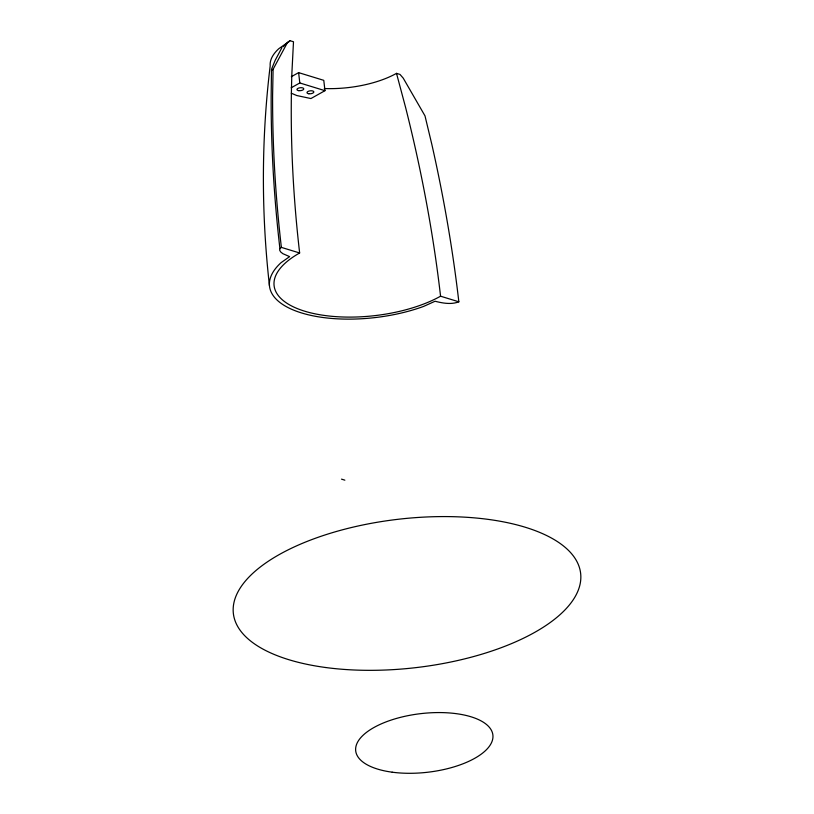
<?xml version="1.0" encoding="UTF-8"?>
<svg xmlns="http://www.w3.org/2000/svg" width="814" height="814" viewBox="0 0 814 814"><rect width="100%" height="100%" fill="white"/><g stroke="black" fill="none" stroke-linecap="round" stroke-linejoin="round"><path stroke-width="1.22" d="M281.949 47.599L275.183 60.317L271.489 69.353L271.154 96.805A1190.2 751.526 60.8 0 0 279.914 248.677L279.68 250.234L280.677 251.943L282.855 253.683L289.631 256.634L281.074 262.657A101.262 43.274 -6.6 0 0 301.587 312.952A101.262 43.274 -6.6 0 0 423.677 306.39L435.063 301.241C442.724 303.184 451.251 304.782 458.842 301.811A1190.963 752.004 60.8 0 0 431.796 144.231L425 115.883L403.215 78.113L399.989 74.43L396.51 73.362A70.665 30.199 -6.6 0 1 324.277 88.533M458.842 301.811L440.567 296.204A96.663 41.311 -6.6 0 1 304.701 311.202A96.663 41.311 -6.6 0 1 299.644 252.991A1139.519 719.525 60.8 0 1 291.921 72.426L293.488 41.768L289.998 40.7L287.423 42.603L273.097 69.292L272.598 95.401A1190.963 752.004 60.8 0 0 281.369 247.385L279.914 248.677M283.384 46.713L284.178 45.584M285.012 44.892L289.998 40.7M271.652 70.462L273.097 69.292M289.143 41.433L278.815 48.687A75.275 32.163 -6.6 0 0 270.187 65.822C261.314 138.767 261.213 212.708 269.454 285.704M291.331 76.699L298.616 72.629L323.779 80.342L324.969 90.68L310.917 98.545L296.795 95.543L291.28 93.193M291.158 87.8L299.806 82.967L324.969 90.68M281.369 247.385L299.644 252.991M341.504 479.141L344.861 480.168M396.51 73.362L405.545 107.265A1139.519 719.525 60.8 0 1 440.567 296.204M298.616 72.629L299.806 82.967M392.195 772.191A69.048 29.508 -6.6 0 0 492.918 735.357A69.048 29.508 -6.6 0 0 387.769 721.255A69.048 29.508 -6.6 0 0 392.195 772.191M325.732 667.521A174.796 74.705 -6.6 0 0 580.728 574.277A174.796 74.705 -6.6 0 0 314.54 538.573A174.796 74.705 -6.6 0 0 325.732 667.521M298.748 90.659A3.449 1.475 -6.6 0 0 303.785 88.818A3.449 1.475 -6.6 0 0 298.524 88.115A3.449 1.475 -6.6 0 0 298.748 90.659M308.811 93.752A3.449 1.475 -6.6 0 0 313.848 91.911A3.449 1.475 -6.6 0 0 308.587 91.199A3.449 1.475 -6.6 0 0 308.811 93.752"/></g></svg>
